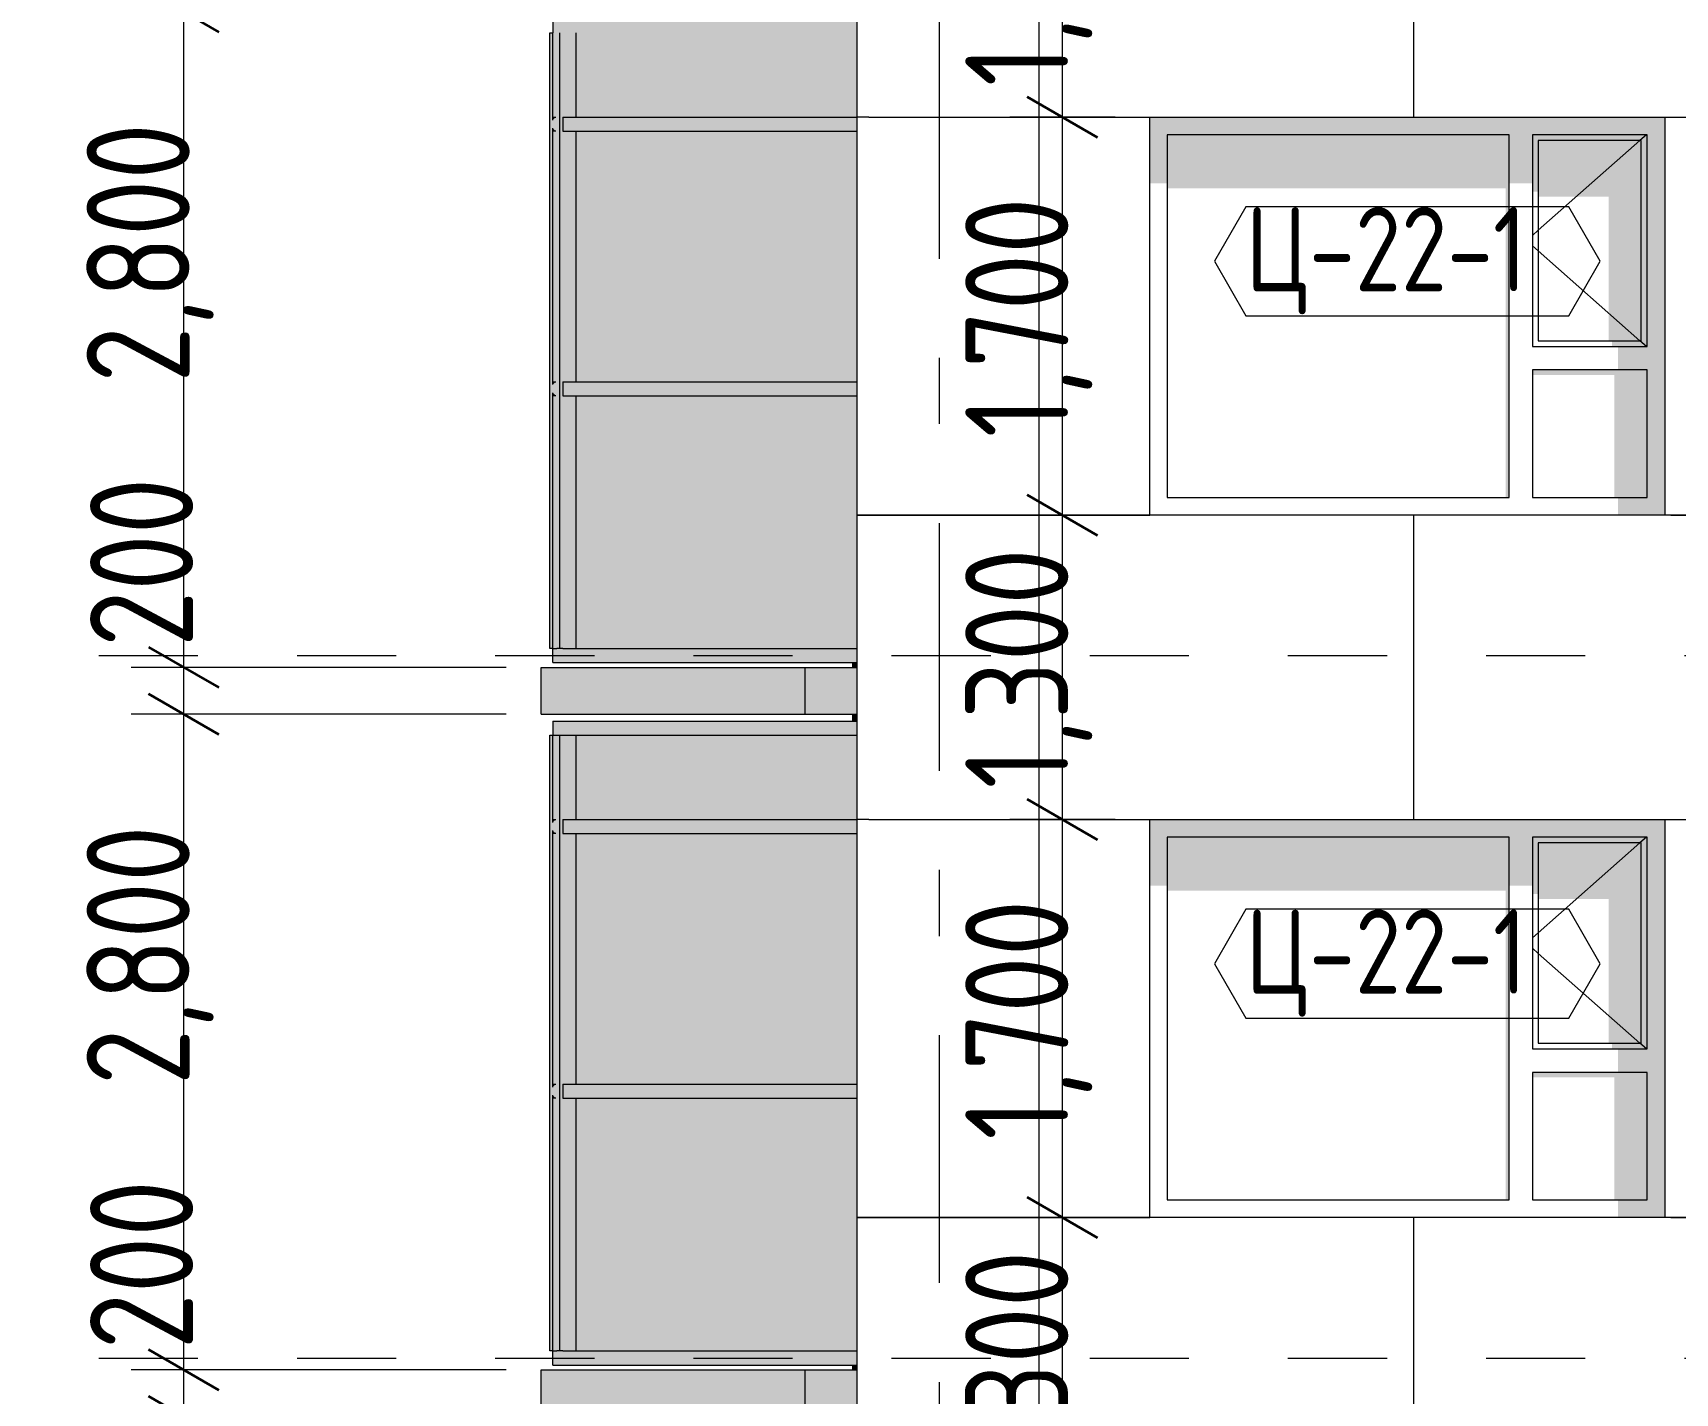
# Model space of a CAD drawing. Header units: millimetres. Extents: x 18162 to 7085488, y 72188 to 247925.
# Drawn here: x 5802637 to 5809653, y 133234 to 139044 of the extents above; entities that cross this region are included whole.
import ezdxf
from ezdxf.enums import TextEntityAlignment as Align

# ---------------------------------------------------------------- set-up
doc = ezdxf.new("R2010")
doc.units = ezdxf.units.MM
doc.header["$MEASUREMENT"] = 0
doc.linetypes.add('Dashed', pattern=[423.333333, 211.666667, -211.666667])
doc.linetypes.add('Double Dashed', pattern=[1093.611073, 529.166651, -211.666656, 141.111112, -211.666656])
for name, color, linetype in [('Archicad Windows', 7, 'Continuous'), ('Finish - Wall', 7, 'Continuous'), ('Structural - Bearing', 7, 'Continuous'), ('Structural - Grid', 7, 'Continuous')]:
    doc.layers.add(name, color=color, linetype=linetype)
doc.styles.add('GENERATED_STYLE_3', font='', dxfattribs={"width": 0.8})
doc.styles.get('GENERATED_STYLE_3').set_extended_font_data('ISOCPEUR MON')
doc.dimstyles.new('GENERATED_STYLE__15', dxfattribs={"dimtxt": 440.00001, "dimasz": 228, "dimexe": 0.18, "dimexo": 150, "dimgap": 0, "dimtad": 1, "dimdec": 0, "dimzin": 0, "dimdsep": 46, "dimtxsty": 'GENERATED_STYLE_3', "dimblk": 'ARROWHEAD_2', "dimblk1": 'ARROWHEAD_2', "dimblk2": 'ARROWHEAD_2', "dimcen": 0.09, "dimclrd": 13, "dimclre": 13, "dimclrt": 13, "dimadec": 0, "dimazin": 0, "dimtfac": 1, "dimtdec": 4, "dimtmove": 0, "dimatfit": 3, "dimfxl": 1, "dimtolj": 1, "dimtzin": 0, "dimarcsym": 0})
doc.dimstyles.new('GENERATED_STYLE__19', dxfattribs={"dimtxt": 440.00001, "dimasz": 228, "dimexe": 0.18, "dimexo": 31028.935828, "dimgap": 0, "dimtad": 1, "dimdec": 0, "dimzin": 0, "dimdsep": 46, "dimtxsty": 'GENERATED_STYLE_3', "dimblk": 'ARROWHEAD_2', "dimblk1": 'ARROWHEAD_2', "dimblk2": 'ARROWHEAD_2', "dimcen": 0.09, "dimclrd": 13, "dimclre": 13, "dimclrt": 13, "dimadec": 0, "dimazin": 0, "dimtfac": 1, "dimtdec": 4, "dimtmove": 0, "dimatfit": 3, "dimfxl": 1, "dimtolj": 1, "dimtzin": 0, "dimarcsym": 0})
doc.dimstyles.new('GENERATED_STYLE__30', dxfattribs={"dimtxt": 440.00001, "dimasz": 228, "dimexe": 0.18, "dimexo": 0.0625, "dimgap": 0, "dimtad": 1, "dimdec": 0, "dimzin": 0, "dimdsep": 46, "dimtxsty": 'GENERATED_STYLE_3', "dimblk": 'ARROWHEAD_2', "dimblk1": 'ARROWHEAD_2', "dimblk2": 'ARROWHEAD_2', "dimcen": 0.09, "dimclrd": 13, "dimclre": 13, "dimclrt": 13, "dimadec": 0, "dimazin": 0, "dimtfac": 1, "dimtdec": 4, "dimtmove": 0, "dimatfit": 3, "dimfxl": 1, "dimtolj": 1, "dimtzin": 0, "dimarcsym": 0})

# ---------------------------------------------------------------- blocks, each defined once
blk = doc.blocks.new('*X2325', base_point=(5785635.3, 106384.1))
at = {"layer": 'Structural - Bearing', "color": 8, "linetype": 'Continuous', "lineweight": 13}
for p, q in [((5806935.3, 133284.1), (5806935.3, 130984.1)), ((5808535.3, 133284.1), (5808535.3, 132684.1))]:
    blk.add_line(p, q, dxfattribs=at)
blk = doc.blocks.new('*X2375', base_point=(5785635.3, 106384.1))
at = {"layer": 'Structural - Bearing', "color": 8, "linetype": 'Continuous', "lineweight": 13}
for p, q in [((5806208.8, 135684.1), (5806158.8, 135684.1)), ((5806158.8, 133984.1), (5806208.8, 133984.1)), ((5806208.8, 133984.1), (5806158.8, 133984.1))]:
    blk.add_line(p, q, dxfattribs=at)
blk = doc.blocks.new('*X2376', base_point=(5785635.3, 106384.1))
at = {"layer": 'Structural - Bearing', "color": 8, "linetype": 'Continuous', "lineweight": 13}
for p, q in [((5806935.3, 136284.1), (5806935.3, 133984.1)), ((5808535.3, 136284.1), (5808535.3, 135684.1)), ((5806208.8, 135684.1), (5806435.3, 135684.1)), ((5806435.3, 135684.1), (5806935.3, 135684.1)), ((5806935.3, 135684.1), (5807408.8, 135684.1)), ((5809608.8, 135684.1), (5809635.3, 135684.1)), ((5809635.3, 135684.1), (5810135.3, 135684.1)), ((5806208.8, 133984.1), (5806435.3, 133984.1)), ((5806435.3, 133984.1), (5806208.8, 133984.1)), ((5806935.3, 133984.1), (5806435.3, 133984.1)), ((5806435.3, 133984.1), (5806935.3, 133984.1)), ((5806935.3, 133984.1), (5807408.8, 133984.1)), ((5806935.3, 133984.1), (5806935.3, 133384.1)), ((5807408.8, 133984.1), (5806935.3, 133984.1)), ((5808535.3, 133984.1), (5808535.3, 133384.1)), ((5809635.3, 133984.1), (5809608.8, 133984.1)), ((5810135.3, 133984.1), (5809635.3, 133984.1)), ((5809635.3, 133984.1), (5810135.3, 133984.1)), ((5806935.3, 133384.1), (5806935.3, 133284.1)), ((5808535.3, 133384.1), (5808535.3, 133284.1))]:
    blk.add_line(p, q, dxfattribs=at)
blk = doc.blocks.new('*X2380', base_point=(5785635.3, 106384.1))
at = {"layer": 'Structural - Bearing', "color": 7, "linetype": 'Continuous', "lineweight": 9}
blk.add_line((5805935.3, 133334.1), (5805935.3, 133134.1), dxfattribs=at)
blk = doc.blocks.new('*X2385', base_point=(5785635.3, 106384.1))
at = {"layer": 'Structural - Bearing', "color": 8, "linetype": 'Continuous', "lineweight": 13}
for p, q in [((5806208.8, 138684.1), (5806158.8, 138684.1)), ((5806158.8, 136984.1), (5806208.8, 136984.1)), ((5806208.8, 136984.1), (5806158.8, 136984.1))]:
    blk.add_line(p, q, dxfattribs=at)
blk = doc.blocks.new('*X2386', base_point=(5785635.3, 106384.1))
at = {"layer": 'Structural - Bearing', "color": 8, "linetype": 'Continuous', "lineweight": 13}
for p, q in [((5806935.3, 139284.1), (5806935.3, 136984.1)), ((5808535.3, 139284.1), (5808535.3, 138684.1)), ((5806208.8, 138684.1), (5806435.3, 138684.1)), ((5806435.3, 138684.1), (5806935.3, 138684.1)), ((5806935.3, 138684.1), (5807408.8, 138684.1)), ((5809608.8, 138684.1), (5809635.3, 138684.1)), ((5809635.3, 138684.1), (5810135.3, 138684.1)), ((5806208.8, 136984.1), (5806435.3, 136984.1)), ((5806435.3, 136984.1), (5806208.8, 136984.1)), ((5806935.3, 136984.1), (5806435.3, 136984.1)), ((5806435.3, 136984.1), (5806935.3, 136984.1)), ((5806935.3, 136984.1), (5807408.8, 136984.1)), ((5806935.3, 136984.1), (5806935.3, 136384.1)), ((5807408.8, 136984.1), (5806935.3, 136984.1)), ((5808535.3, 136984.1), (5808535.3, 136384.1)), ((5809635.3, 136984.1), (5809608.8, 136984.1)), ((5810135.3, 136984.1), (5809635.3, 136984.1)), ((5809635.3, 136984.1), (5810135.3, 136984.1)), ((5806935.3, 136384.1), (5806935.3, 136284.1)), ((5808535.3, 136384.1), (5808535.3, 136284.1))]:
    blk.add_line(p, q, dxfattribs=at)
blk = doc.blocks.new('*X2390', base_point=(5785635.3, 106384.1))
at = {"layer": 'Structural - Bearing', "color": 7, "linetype": 'Continuous', "lineweight": 9}
blk.add_line((5805935.3, 136334.1), (5805935.3, 136134.1), dxfattribs=at)
blk = doc.blocks.new('*D2541', base_point=(5785635.3, 106384.1))
at = {"color": 12, "linetype": 'Continuous', "lineweight": 35}
for p, q in [((5803132.1, 133420.7), (5803432.1, 133247.5)), ((5803132.1, 133220.7), (5803432.1, 133047.5))]:
    blk.add_line(p, q, dxfattribs=at)
at = {"color": 13, "linetype": 'Continuous', "lineweight": 13}
for p, q in [((5804658.8, 133334.1), (5803057.1, 133334.1)), ((5803282.1, 133134.1), (5803282.1, 133334.1)), ((5804658.8, 133134.1), (5803057.1, 133134.1))]:
    blk.add_line(p, q, dxfattribs=at)
blk = doc.blocks.new('ARROWHEAD_2')
at = {"color": 0, "linetype": 'Continuous', "lineweight": 0}
for p, q in [((-0.378, -0.655), (0.378, 0.655)), ((0, 0), (-1, 0))]:
    blk.add_line(p, q, dxfattribs=at)
blk = doc.blocks.new('*D2542', base_point=(5785635.3, 106384.1))
at = {"color": 12, "linetype": 'Continuous', "lineweight": 35}
for p, q in [((5803132.1, 136220.7), (5803432.1, 136047.5)), ((5803132.1, 133420.7), (5803432.1, 133247.5))]:
    blk.add_line(p, q, dxfattribs=at)
at = {"color": 13, "linetype": 'Continuous', "lineweight": 13}
for p, q in [((5804658.8, 136134.1), (5803057.1, 136134.1)), ((5803282.1, 133334.1), (5803282.1, 136134.1)), ((5804658.8, 133334.1), (5803057.1, 133334.1))]:
    blk.add_line(p, q, dxfattribs=at)
at = {"color": 13, "lineweight": 13, "char_height": 440, "attachment_point": 7, "rotation": 90, "style": 'GENERATED_STYLE_3'}
for s, insert in [('\\A1;{\\pql;\\fISOCPEUR MON|b0|i0|c0|p0;\\W0.800000;2,800}', (5803409.6, 134549.6)), ('\\A1;{\\pql;\\fISOCPEUR MON|b0|i0|c0|p0;\\W0.800000;200}', (5803321.8, 133420.8))]:
    blk.add_mtext(s, dxfattribs=dict(at, insert=insert))
blk = doc.blocks.new('*D2543', base_point=(5785635.3, 106384.1))
at = {"color": 12, "linetype": 'Continuous', "lineweight": 35}
for p, q in [((5803132.1, 136420.7), (5803432.1, 136247.5)), ((5803132.1, 136220.7), (5803432.1, 136047.5))]:
    blk.add_line(p, q, dxfattribs=at)
at = {"color": 13, "linetype": 'Continuous', "lineweight": 13}
for p, q in [((5804658.8, 136334.1), (5803057.1, 136334.1)), ((5803282.1, 136134.1), (5803282.1, 136334.1)), ((5804658.8, 136134.1), (5803057.1, 136134.1))]:
    blk.add_line(p, q, dxfattribs=at)
blk = doc.blocks.new('*D2544', base_point=(5785635.3, 106384.1))
at = {"color": 12, "linetype": 'Continuous', "lineweight": 35}
for p, q in [((5803132.1, 139220.7), (5803432.1, 139047.5)), ((5803132.1, 136420.7), (5803432.1, 136247.5))]:
    blk.add_line(p, q, dxfattribs=at)
at = {"color": 13, "linetype": 'Continuous', "lineweight": 13}
for p, q in [((5804658.8, 139134.1), (5803057.1, 139134.1)), ((5803282.1, 136334.1), (5803282.1, 139134.1)), ((5804658.8, 136334.1), (5803057.1, 136334.1))]:
    blk.add_line(p, q, dxfattribs=at)
at = {"color": 13, "lineweight": 13, "char_height": 440, "attachment_point": 7, "rotation": 90, "style": 'GENERATED_STYLE_3'}
for s, insert in [('\\A1;{\\pql;\\fISOCPEUR MON|b0|i0|c0|p0;\\W0.800000;2,800}', (5803409.6, 137549.6)), ('\\A1;{\\pql;\\fISOCPEUR MON|b0|i0|c0|p0;\\W0.800000;200}', (5803321.8, 136420.8))]:
    blk.add_mtext(s, dxfattribs=dict(at, insert=insert))
blk = doc.blocks.new('*D2576', base_point=(5785635.3, 106384.1))
at = {"color": 12, "linetype": 'Continuous', "lineweight": 35}
for p, q in [((5806885.7, 134070.7), (5807185.7, 133897.5)), ((5806885.7, 132770.7), (5807185.7, 132597.5))]:
    blk.add_line(p, q, dxfattribs=at)
at = {"color": 13, "linetype": 'Continuous', "lineweight": 13}
for p, q in [((5807260.7, 133984.1), (5806810.7, 133984.1)), ((5807035.7, 132684.1), (5807035.7, 133984.1)), ((5807260.7, 132684.1), (5806810.7, 132684.1))]:
    blk.add_line(p, q, dxfattribs=at)
at = {"color": 13, "lineweight": 13, "insert": (5807163.3, 132815.9), "char_height": 440, "attachment_point": 7, "rotation": 90, "style": 'GENERATED_STYLE_3'}
blk.add_mtext('\\A1;{\\pql;\\fISOCPEUR MON|b0|i0|c0|p0;\\W0.800000;1,300}', dxfattribs=at)
blk = doc.blocks.new('*D2577', base_point=(5785635.3, 106384.1))
at = {"color": 12, "linetype": 'Continuous', "lineweight": 35}
for p, q in [((5806885.7, 135770.7), (5807185.7, 135597.5)), ((5806885.7, 134070.7), (5807185.7, 133897.5))]:
    blk.add_line(p, q, dxfattribs=at)
at = {"color": 13, "linetype": 'Continuous', "lineweight": 13}
for p, q in [((5807260.7, 135684.1), (5806810.7, 135684.1)), ((5807035.7, 133984.1), (5807035.7, 135684.1)), ((5807260.7, 133984.1), (5806810.7, 133984.1))]:
    blk.add_line(p, q, dxfattribs=at)
at = {"color": 13, "lineweight": 13, "insert": (5807163.3, 134315.9), "char_height": 440, "attachment_point": 7, "rotation": 90, "style": 'GENERATED_STYLE_3'}
blk.add_mtext('\\A1;{\\pql;\\fISOCPEUR MON|b0|i0|c0|p0;\\W0.800000;1,700}', dxfattribs=at)
blk = doc.blocks.new('*D2578', base_point=(5785635.3, 106384.1))
at = {"color": 12, "linetype": 'Continuous', "lineweight": 35}
for p, q in [((5806885.7, 137070.7), (5807185.7, 136897.5)), ((5806885.7, 135770.7), (5807185.7, 135597.5))]:
    blk.add_line(p, q, dxfattribs=at)
at = {"color": 13, "linetype": 'Continuous', "lineweight": 13}
for p, q in [((5807260.7, 136984.1), (5806810.7, 136984.1)), ((5807035.7, 135684.1), (5807035.7, 136984.1)), ((5807260.7, 135684.1), (5806810.7, 135684.1))]:
    blk.add_line(p, q, dxfattribs=at)
at = {"color": 13, "lineweight": 13, "insert": (5807163.3, 135815.9), "char_height": 440, "attachment_point": 7, "rotation": 90, "style": 'GENERATED_STYLE_3'}
blk.add_mtext('\\A1;{\\pql;\\fISOCPEUR MON|b0|i0|c0|p0;\\W0.800000;1,300}', dxfattribs=at)
blk = doc.blocks.new('*D2579', base_point=(5785635.3, 106384.1))
at = {"color": 12, "linetype": 'Continuous', "lineweight": 35}
for p, q in [((5806885.7, 138770.7), (5807185.7, 138597.5)), ((5806885.7, 137070.7), (5807185.7, 136897.5))]:
    blk.add_line(p, q, dxfattribs=at)
at = {"color": 13, "linetype": 'Continuous', "lineweight": 13}
for p, q in [((5807260.7, 138684.1), (5806810.7, 138684.1)), ((5807035.7, 136984.1), (5807035.7, 138684.1)), ((5807260.7, 136984.1), (5806810.7, 136984.1))]:
    blk.add_line(p, q, dxfattribs=at)
at = {"color": 13, "lineweight": 13, "insert": (5807163.3, 137315.9), "char_height": 440, "attachment_point": 7, "rotation": 90, "style": 'GENERATED_STYLE_3'}
blk.add_mtext('\\A1;{\\pql;\\fISOCPEUR MON|b0|i0|c0|p0;\\W0.800000;1,700}', dxfattribs=at)
blk = doc.blocks.new('*D2580', base_point=(5785635.3, 106384.1))
at = {"color": 12, "linetype": 'Continuous', "lineweight": 35}
for p, q in [((5806885.7, 140070.7), (5807185.7, 139897.5)), ((5806885.7, 138770.7), (5807185.7, 138597.5))]:
    blk.add_line(p, q, dxfattribs=at)
at = {"color": 13, "linetype": 'Continuous', "lineweight": 13}
for p, q in [((5807260.7, 139984.1), (5806810.7, 139984.1)), ((5807035.7, 138684.1), (5807035.7, 139984.1)), ((5807260.7, 138684.1), (5806810.7, 138684.1))]:
    blk.add_line(p, q, dxfattribs=at)
at = {"color": 13, "lineweight": 13, "insert": (5807163.3, 138815.9), "char_height": 440, "attachment_point": 7, "rotation": 90, "style": 'GENERATED_STYLE_3'}
blk.add_mtext('\\A1;{\\pql;\\fISOCPEUR MON|b0|i0|c0|p0;\\W0.800000;1,300}', dxfattribs=at)
blk = doc.blocks.new('*D2610', base_point=(5785635.3, 106384.1))
at = {"color": 12, "linetype": 'Continuous', "lineweight": 35}
for p, q in [((5838328.4, 133420.7), (5838628.4, 133247.5)), ((5838328.4, 133220.7), (5838628.4, 133047.5))]:
    blk.add_line(p, q, dxfattribs=at)
at = {"color": 13, "linetype": 'Continuous', "lineweight": 13}
for p, q in [((5838703.4, 133334.1), (5837187.8, 133334.1)), ((5838478.4, 133134.1), (5838478.4, 133334.1)), ((5838703.4, 133134.1), (5837187.8, 133134.1))]:
    blk.add_line(p, q, dxfattribs=at)
blk = doc.blocks.new('*D2611', base_point=(5785635.3, 106384.1))
at = {"color": 12, "linetype": 'Continuous', "lineweight": 35}
for p, q in [((5838328.4, 136220.7), (5838628.4, 136047.5)), ((5838328.4, 133420.7), (5838628.4, 133247.5))]:
    blk.add_line(p, q, dxfattribs=at)
at = {"color": 13, "linetype": 'Continuous', "lineweight": 13}
for p, q in [((5838703.4, 136134.1), (5837187.8, 136134.1)), ((5838478.4, 133334.1), (5838478.4, 136134.1)), ((5838703.4, 133334.1), (5837187.8, 133334.1))]:
    blk.add_line(p, q, dxfattribs=at)
at = {"color": 13, "lineweight": 13, "char_height": 440, "attachment_point": 7, "rotation": 90, "style": 'GENERATED_STYLE_3'}
for s, insert in [('\\A1;{\\pql;\\fISOCPEUR MON|b0|i0|c0|p0;\\W0.800000;2,800}', (5838605.9, 134549.6)), ('\\A1;{\\pql;\\fISOCPEUR MON|b0|i0|c0|p0;\\W0.800000;200}', (5838518.1, 133420.8))]:
    blk.add_mtext(s, dxfattribs=dict(at, insert=insert))
blk = doc.blocks.new('*D2612', base_point=(5785635.3, 106384.1))
at = {"color": 12, "linetype": 'Continuous', "lineweight": 35}
for p, q in [((5838328.4, 136420.7), (5838628.4, 136247.5)), ((5838328.4, 136220.7), (5838628.4, 136047.5))]:
    blk.add_line(p, q, dxfattribs=at)
at = {"color": 13, "linetype": 'Continuous', "lineweight": 13}
for p, q in [((5838703.4, 136334.1), (5837187.8, 136334.1)), ((5838478.4, 136134.1), (5838478.4, 136334.1)), ((5838703.4, 136134.1), (5837187.8, 136134.1))]:
    blk.add_line(p, q, dxfattribs=at)
blk = doc.blocks.new('*D2613', base_point=(5785635.3, 106384.1))
at = {"color": 12, "linetype": 'Continuous', "lineweight": 35}
for p, q in [((5838328.4, 139220.7), (5838628.4, 139047.5)), ((5838328.4, 136420.7), (5838628.4, 136247.5))]:
    blk.add_line(p, q, dxfattribs=at)
at = {"color": 13, "linetype": 'Continuous', "lineweight": 13}
for p, q in [((5838703.4, 139134.1), (5837187.8, 139134.1)), ((5838478.4, 136334.1), (5838478.4, 139134.1)), ((5838703.4, 136334.1), (5837187.8, 136334.1))]:
    blk.add_line(p, q, dxfattribs=at)
at = {"color": 13, "lineweight": 13, "char_height": 440, "attachment_point": 7, "rotation": 90, "style": 'GENERATED_STYLE_3'}
for s, insert in [('\\A1;{\\pql;\\fISOCPEUR MON|b0|i0|c0|p0;\\W0.800000;2,800}', (5838605.9, 137549.6)), ('\\A1;{\\pql;\\fISOCPEUR MON|b0|i0|c0|p0;\\W0.800000;200}', (5838518.1, 136420.8))]:
    blk.add_mtext(s, dxfattribs=dict(at, insert=insert))
blk = doc.blocks.new('*D2639', base_point=(5785635.3, 106384.1))
at = {"color": 12, "linetype": 'Continuous', "lineweight": 35}
for p, q in [((5802232.1, 145220.7), (5802532.1, 145047.5)), ((5802232.1, 112420.7), (5802532.1, 112247.5))]:
    blk.add_line(p, q, dxfattribs=at)
at = {"color": 13, "linetype": 'Continuous', "lineweight": 13}
for p, q in [((5804808.8, 145134.1), (5802157.1, 145134.1)), ((5802382.1, 112334.1), (5802382.1, 145134.1)), ((5804808.8, 112334.1), (5802157.1, 112334.1)), ((5802382.1, 112134.1), (5802382.1, 112334.1))]:
    blk.add_line(p, q, dxfattribs=at)
at = {"color": 13, "lineweight": 13, "char_height": 440, "attachment_point": 7, "rotation": 90, "style": 'GENERATED_STYLE_3'}
for s, insert in [('\\A1;{\\pql;\\fISOCPEUR MON|b0|i0|c0|p0;\\W0.800000;200}', (5802421.8, 144309.7)), ('\\A1;{\\pql;\\fISOCPEUR MON|b0|i0|c0|p0;\\W0.800000;32,800}', (5802509.6, 127689))]:
    blk.add_mtext(s, dxfattribs=dict(at, insert=insert))
blk = doc.blocks.new('*D2646', base_point=(5785635.3, 106384.1))
at = {"color": 13, "linetype": 'Continuous', "lineweight": 13}
for p, q in [((5801482.5, 156834.1), (5801482.5, 156980.8)), ((5816658.8, 156834.1), (5801257.5, 156834.1)), ((5801482.5, 102734.1), (5801482.5, 156834.1)), ((5806188.8, 102734.1), (5801257.5, 102734.1)), ((5801482.5, 102587.4), (5801482.5, 102734.1))]:
    blk.add_line(p, q, dxfattribs=at)
at = {"color": 12, "linetype": 'Continuous', "lineweight": 35}
for p, q in [((5801632.5, 156747.5), (5801332.5, 156920.7)), ((5801332.5, 102820.7), (5801632.5, 102647.5))]:
    blk.add_line(p, q, dxfattribs=at)
at = {"color": 13, "lineweight": 13, "insert": (5801610.1, 129125.4), "char_height": 440, "attachment_point": 7, "rotation": 90, "style": 'GENERATED_STYLE_3'}
blk.add_mtext('\\A1;{\\pql;\\fISOCPEUR MON|b0|i0|c0|p0;\\W0.800000;54,100}', dxfattribs=at)
blk = doc.blocks.new('Label_163_3', base_point=(5808508.8, 134834.1))
at = {"color": 13, "linetype": 'Continuous', "lineweight": 13, "flags": 128}
blk.add_lwpolyline([(5807684.9, 135068.3), (5807819, 134836.1), (5809198.6, 134836.1), (5809332.7, 135068.3), (5809198.6, 135300.6), (5807819, 135300.6)], close=True, dxfattribs=at)
at = {"color": 13, "lineweight": 13, "insert": (5807819, 135299.9), "char_height": 360, "attachment_point": 1, "style": 'GENERATED_STYLE_3'}
blk.add_mtext('\\A1;{\\pql;\\pt0,253000;\\fISOCPEUR MON|b0|i0|c0|p0;\\W0.800000;Ц-22-1\\fISOCPEUR MON|b0|i0|c0|p0;\\W0.800000;\\A1{\\H.66x;\\S^  ;}\\fISOCPEUR MON|b0|i0|c0|p0;\\W0.800000;\\fISOCPEUR MON|b0|i0|c0|p0;\\W0.800000;\\A1{\\H.66x;\\S^  ;}\\fISOCPEUR MON|b0|i0|c0|p0;\\W0.800000; \\fISOCPEUR MON|b0|i0|c0|p0;\\W0.800000;\\fISOCPEUR MON|b0|i0|c0|p0;\\W0.800000;\\fISOCPEUR MON|b0|i0|c0|p0;\\W0.800000;\\fISOCPEUR MON|b0|i0|c0|p0;\\W0.800000;\\fISOCPEUR MON|b0|i0|c0|p0;\\W0.800000;\\fISOCPEUR MON|b0|i0|c0|p0;\\W0.800000;\\fISOCPEUR MON|b0|i0|c0|p0;\\W0.800000;\\fISOCPEUR MON|b0|i0|c0|p0;\\W0.800000;\\fISOCPEUR MON|b0|i0|c0|p0;\\W0.800000;\\fISOCPEUR MON|b0|i0|c0|p0;\\W0.800000;\\fISOCPEUR MON|b0|i0|c0|p0;\\W0.800000;\\fISOCPEUR MON|b0|i0|c0|p0;\\W0.800000;\\fISOCPEUR MON|b0|i0|c0|p0;\\W0.800000;\\fISOCPEUR MON|b0|i0|c0|p0;\\W0.800000;\\fISOCPEUR MON|b0|i0|c0|p0;\\W0.800000;\\fISOCPEUR MON|b0|i0|c0|p0;\\W0.800000;\\fISOCPEUR MON|b0|i0|c0|p0;\\W0.800000;\\fISOCPEUR MON|b0|i0|c0|p0;\\W0.800000;\\fISOCPEUR MON|b0|i0|c0|p0;\\W0.800000;\\fISOCPEUR MON|b0|i0|c0|p0;\\W0.800000;\\fISOCPEUR MON|b0|i0|c0|p0;\\W0.800000;\\fISOCPEUR MON|b0|i0|c0|p0;\\W0.800000;\\fISOCPEUR MON|b0|i0|c0|p0;\\W0.800000;\\fISOCPEUR MON|b0|i0|c0|p0;\\W0.800000;\\fISOCPEUR MON|b0|i0|c0|p0;\\W0.800000;\\fISOCPEUR MON|b0|i0|c0|p0;\\W0.800000;\\fISOCPEUR MON|b0|i0|c0|p0;\\W0.800000;\\fISOCPEUR MON|b0|i0|c0|p0;\\W0.800000;\\fISOCPEUR MON|b0|i0|c0|p0;\\W0.800000;\\fISOCPEUR MON|b0|i0|c0|p0;\\W0.800000;\\fISOCPEUR MON|b0|i0|c0|p0;\\W0.800000;\\fISOCPEUR MON|b0|i0|c0|p0;\\W0.800000;\\fISOCPEUR MON|b0|i0|c0|p0;\\W0.800000;\\fISOCPEUR MON|b0|i0|c0|p0;\\W0.800000;\\fISOCPEUR MON|b0|i0|c0|p0;\\W0.800000;\\fISOCPEUR MON|b0|i0|c0|p0;\\W0.800000;\\fISOCPEUR MON|b0|i0|c0|p0;\\W0.800000;\\fISOCPEUR MON|b0|i0|c0|p0;\\W0.800000;\\fISOCPEUR MON|b0|i0|c0|p0;\\W0.800000;\\fISOCPEUR MON|b0|i0|c0|p0;\\W0.800000;\\fISOCPEUR MON|b0|i0|c0|p0;\\W0.800000;\\fISOCPEUR MON|b0|i0|c0|p0;\\W0.800000;\\fISOCPEUR MON|b0|i0|c0|p0;\\W0.800000;}', dxfattribs=at)
blk = doc.blocks.new('Label_168_3', base_point=(5808508.8, 137834.1))
at = {"color": 13, "linetype": 'Continuous', "lineweight": 13, "flags": 128}
blk.add_lwpolyline([(5807684.9, 138068.3), (5807819, 137836.1), (5809198.6, 137836.1), (5809332.7, 138068.3), (5809198.6, 138300.6), (5807819, 138300.6)], close=True, dxfattribs=at)
at = {"color": 13, "lineweight": 13, "insert": (5807819, 138299.9), "char_height": 360, "attachment_point": 1, "style": 'GENERATED_STYLE_3'}
blk.add_mtext('\\A1;{\\pql;\\pt0,253000;\\fISOCPEUR MON|b0|i0|c0|p0;\\W0.800000;Ц-22-1\\fISOCPEUR MON|b0|i0|c0|p0;\\W0.800000;\\A1{\\H.66x;\\S^  ;}\\fISOCPEUR MON|b0|i0|c0|p0;\\W0.800000;\\fISOCPEUR MON|b0|i0|c0|p0;\\W0.800000;\\A1{\\H.66x;\\S^  ;}\\fISOCPEUR MON|b0|i0|c0|p0;\\W0.800000; \\fISOCPEUR MON|b0|i0|c0|p0;\\W0.800000;\\fISOCPEUR MON|b0|i0|c0|p0;\\W0.800000;\\fISOCPEUR MON|b0|i0|c0|p0;\\W0.800000;\\fISOCPEUR MON|b0|i0|c0|p0;\\W0.800000;\\fISOCPEUR MON|b0|i0|c0|p0;\\W0.800000;\\fISOCPEUR MON|b0|i0|c0|p0;\\W0.800000;\\fISOCPEUR MON|b0|i0|c0|p0;\\W0.800000;\\fISOCPEUR MON|b0|i0|c0|p0;\\W0.800000;\\fISOCPEUR MON|b0|i0|c0|p0;\\W0.800000;\\fISOCPEUR MON|b0|i0|c0|p0;\\W0.800000;\\fISOCPEUR MON|b0|i0|c0|p0;\\W0.800000;\\fISOCPEUR MON|b0|i0|c0|p0;\\W0.800000;\\fISOCPEUR MON|b0|i0|c0|p0;\\W0.800000;\\fISOCPEUR MON|b0|i0|c0|p0;\\W0.800000;\\fISOCPEUR MON|b0|i0|c0|p0;\\W0.800000;\\fISOCPEUR MON|b0|i0|c0|p0;\\W0.800000;\\fISOCPEUR MON|b0|i0|c0|p0;\\W0.800000;\\fISOCPEUR MON|b0|i0|c0|p0;\\W0.800000;\\fISOCPEUR MON|b0|i0|c0|p0;\\W0.800000;\\fISOCPEUR MON|b0|i0|c0|p0;\\W0.800000;\\fISOCPEUR MON|b0|i0|c0|p0;\\W0.800000;\\fISOCPEUR MON|b0|i0|c0|p0;\\W0.800000;\\fISOCPEUR MON|b0|i0|c0|p0;\\W0.800000;\\fISOCPEUR MON|b0|i0|c0|p0;\\W0.800000;\\fISOCPEUR MON|b0|i0|c0|p0;\\W0.800000;\\fISOCPEUR MON|b0|i0|c0|p0;\\W0.800000;\\fISOCPEUR MON|b0|i0|c0|p0;\\W0.800000;\\fISOCPEUR MON|b0|i0|c0|p0;\\W0.800000;\\fISOCPEUR MON|b0|i0|c0|p0;\\W0.800000;\\fISOCPEUR MON|b0|i0|c0|p0;\\W0.800000;\\fISOCPEUR MON|b0|i0|c0|p0;\\W0.800000;\\fISOCPEUR MON|b0|i0|c0|p0;\\W0.800000;\\fISOCPEUR MON|b0|i0|c0|p0;\\W0.800000;\\fISOCPEUR MON|b0|i0|c0|p0;\\W0.800000;\\fISOCPEUR MON|b0|i0|c0|p0;\\W0.800000;\\fISOCPEUR MON|b0|i0|c0|p0;\\W0.800000;\\fISOCPEUR MON|b0|i0|c0|p0;\\W0.800000;\\fISOCPEUR MON|b0|i0|c0|p0;\\W0.800000;\\fISOCPEUR MON|b0|i0|c0|p0;\\W0.800000;\\fISOCPEUR MON|b0|i0|c0|p0;\\W0.800000;\\fISOCPEUR MON|b0|i0|c0|p0;\\W0.800000;\\fISOCPEUR MON|b0|i0|c0|p0;\\W0.800000;\\fISOCPEUR MON|b0|i0|c0|p0;\\W0.800000;}', dxfattribs=at)
blk = doc.blocks.new('Standard grid marker[374]_3', base_point=(5806508.8, 166384.1))
at = {"layer": 'Structural - Grid', "color": 13, "linetype": 'Double Dashed', "lineweight": 13, "ltscale": 2}
blk.add_line((5806508.8, 165384.1), (5806508.8, 100884.1), dxfattribs=at)
at = {"layer": 'Structural - Grid', "color": 13, "lineweight": 13, "style": 'GENERATED_STYLE_3'}
blk.add_attdef('AC_MarkerText_1', text='', height=500, rotation=360, dxfattribs=at).set_placement((5806508.8, 99534.1), align=Align.TOP_CENTER)

msp = doc.modelspace()

# ---------------------------------------------------------------- hatches: boundary and pattern name
at = {"layer": 'Archicad Windows', "linetype": 'Continuous', "lineweight": 0}
for points in [[(5808943.8, 138609.1), (5809043.8, 138609.1), (5809533.8, 138609.1), (5809608.8, 138609.1), (5809608.8, 138684.1), (5807408.8, 138684.1), (5807408.8, 138609.1), (5807483.8, 138609.1)], [(5807483.8, 138609.1), (5807408.8, 138609.1), (5807408.8, 138401.2), (5807483.8, 138401.2)], [(5807483.8, 138380), (5808928.8, 138380), (5808928.8, 137059.1), (5808943.8, 137059.1), (5808943.8, 138609.1), (5807483.8, 138609.1)], [(5808943.8, 138609.1), (5808943.8, 138401.2), (5809043.8, 138401.2), (5809043.8, 138609.1)], [(5809533.8, 138609.1), (5809043.8, 138609.1), (5809043.8, 138584.1), (5809068.8, 138584.1), (5809508.8, 138584.1), (5809533.8, 138584.1)], [(5809043.8, 138584.1), (5809043.8, 138365.9), (5809068.8, 138365.9), (5809068.8, 138584.1)], [(5809068.8, 138584.1), (5809068.8, 138344.7), (5809368.8, 138344.7), (5809368.8, 137729.1), (5809508.8, 137729.1), (5809508.8, 138584.1)], [(5809508.8, 137729.1), (5809533.8, 137729.1), (5809533.8, 138584.1), (5809508.8, 138584.1)], [(5809533.8, 137704.1), (5809533.8, 137604.1), (5809533.8, 137059.1), (5809608.8, 137059.1), (5809608.8, 138609.1), (5809533.8, 138609.1)], [(5809533.8, 137729.1), (5809383.8, 137729.1), (5809383.8, 137704.1), (5809533.8, 137704.1)], [(5809408.8, 137704.1), (5809408.8, 137604.1), (5809533.8, 137604.1), (5809533.8, 137704.1)], [(5809043.8, 137604.1), (5809043.8, 137582.8), (5809393.8, 137582.8), (5809393.8, 137059.1), (5809533.8, 137059.1), (5809533.8, 137604.1)], [(5809408.8, 136984.1), (5809608.8, 136984.1), (5809608.8, 137059.1), (5809408.8, 137059.1)], [(5808943.8, 135609.1), (5809043.8, 135609.1), (5809533.8, 135609.1), (5809608.8, 135609.1), (5809608.8, 135684.1), (5807408.8, 135684.1), (5807408.8, 135609.1), (5807483.8, 135609.1)], [(5807483.8, 135609.1), (5807408.8, 135609.1), (5807408.8, 135401.2), (5807483.8, 135401.2)], [(5808943.8, 135609.1), (5807483.8, 135609.1), (5807483.8, 135380), (5808928.8, 135380), (5808928.8, 134059.1), (5808943.8, 134059.1)], [(5808943.8, 135609.1), (5808943.8, 135401.2), (5809043.8, 135401.2), (5809043.8, 135609.1)], [(5809533.8, 135609.1), (5809043.8, 135609.1), (5809043.8, 135584.1), (5809068.8, 135584.1), (5809508.8, 135584.1), (5809533.8, 135584.1)], [(5809043.8, 135584.1), (5809043.8, 135365.9), (5809068.8, 135365.9), (5809068.8, 135584.1)], [(5809068.8, 135584.1), (5809068.8, 135344.7), (5809368.8, 135344.7), (5809368.8, 134729.1), (5809508.8, 134729.1), (5809508.8, 135584.1)], [(5809508.8, 134729.1), (5809533.8, 134729.1), (5809533.8, 135584.1), (5809508.8, 135584.1)], [(5809533.8, 134704.1), (5809533.8, 134604.1), (5809533.8, 134059.1), (5809608.8, 134059.1), (5809608.8, 135609.1), (5809533.8, 135609.1)], [(5809533.8, 134729.1), (5809383.8, 134729.1), (5809383.8, 134704.1), (5809533.8, 134704.1)], [(5809408.8, 134704.1), (5809408.8, 134604.1), (5809533.8, 134604.1), (5809533.8, 134704.1)], [(5809533.8, 134604.1), (5809043.8, 134604.1), (5809043.8, 134582.9), (5809393.8, 134582.9), (5809393.8, 134059.1), (5809533.8, 134059.1)], [(5809408.8, 133984.1), (5809608.8, 133984.1), (5809608.8, 134059.1), (5809408.8, 134059.1)]]:
    msp.add_hatch(color=49, dxfattribs=at).paths.add_polyline_path(points)
at = {"layer": 'Finish - Wall', "linetype": 'Continuous', "lineweight": 0}
for points in [[(5804858.8, 139104.1), (5804858.8, 139044.1), (5806158.8, 139044.1), (5806158.8, 139104.1)], [(5804858.8, 139044.1), (5804846.4, 139044.1), (5804846.4, 138654.1), (5804888.8, 138654.1), (5804888.8, 139044.1), (5804871.4, 139044.1), (5804871.4, 138684.1), (5804858.8, 138671.5)], [(5804858.8, 138684.1), (5804871.4, 138684.1), (5804871.4, 139044.1), (5804858.8, 139044.1)], [(5804888.8, 139044.1), (5804888.8, 138654.1), (5804901.2, 138654.1), (5804901.2, 138684.1), (5804906.2, 138684.1), (5804906.2, 139044.1)], [(5804958.8, 139044.1), (5804906.2, 139044.1), (5804906.2, 138684.1), (5804958.8, 138684.1)], [(5804958.8, 139044.1), (5804958.8, 138684.1), (5806158.8, 138684.1), (5806158.8, 139044.1)], [(5804871.4, 138684.1), (5804858.8, 138684.1), (5804858.8, 138671.5)], [(5804888.8, 138654.1), (5804888.8, 137524.1), (5804901.2, 137524.1), (5804901.2, 137554.1), (5804906.2, 137554.1), (5804906.2, 138624.1), (5804901.2, 138624.1), (5804901.2, 138654.1)], [(5804901.2, 138684.1), (5804901.2, 138624.1), (5806158.8, 138624.1), (5806158.8, 138684.1)], [(5804858.8, 138636.6), (5804858.8, 138624.1), (5804871.4, 138624.1)], [(5804858.8, 138624.1), (5804858.8, 137554.1), (5804871.4, 137554.1), (5804871.4, 138624.1)], [(5804906.2, 138624.1), (5804906.2, 137554.1), (5804958.8, 137554.1), (5804958.8, 138624.1)], [(5804958.8, 138624.1), (5804958.8, 137554.1), (5806158.8, 137554.1), (5806158.8, 138624.1)], [(5804846.4, 136414.1), (5804858.8, 136414.1), (5804858.8, 137506.6), (5804871.4, 137494.1), (5804871.4, 136414.1), (5804888.8, 136414.1), (5804888.8, 137524.1), (5804846.4, 137524.1)], [(5804858.8, 137554.1), (5804858.8, 137541.5), (5804871.4, 137554.1)], [(5804888.8, 136414.1), (5804906.2, 136414.1), (5804906.2, 137494.1), (5804901.2, 137494.1), (5804901.2, 137524.1), (5804888.8, 137524.1)], [(5804901.2, 137554.1), (5804901.2, 137494.1), (5806158.8, 137494.1), (5806158.8, 137554.1)], [(5804858.8, 137506.6), (5804858.8, 137494.1), (5804871.4, 137494.1)], [(5804858.8, 136414.1), (5804871.4, 136414.1), (5804871.4, 137494.1), (5804858.8, 137494.1)], [(5804958.8, 137494.1), (5804906.2, 137494.1), (5804906.2, 136414.1), (5804958.8, 136414.1)], [(5804958.8, 136414.1), (5806158.8, 136414.1), (5806158.8, 137494.1), (5804958.8, 137494.1)], [(5804858.8, 136414.1), (5804858.8, 136354.1), (5806158.8, 136354.1), (5806158.8, 136414.1)], [(5804858.8, 136044.1), (5804846.4, 136044.1), (5804846.4, 135654.1), (5804888.8, 135654.1), (5804888.8, 136044.1), (5804871.4, 136044.1), (5804871.4, 135684.1), (5804858.8, 135671.5)], [(5804858.8, 136104.1), (5804858.8, 136044.1), (5806158.8, 136044.1), (5806158.8, 136104.1)], [(5804858.8, 135684.1), (5804871.4, 135684.1), (5804871.4, 136044.1), (5804858.8, 136044.1)], [(5804888.8, 136044.1), (5804888.8, 135654.1), (5804901.2, 135654.1), (5804901.2, 135684.1), (5804906.2, 135684.1), (5804906.2, 136044.1)], [(5804958.8, 136044.1), (5804906.2, 136044.1), (5804906.2, 135684.1), (5804958.8, 135684.1)], [(5804958.8, 136044.1), (5804958.8, 135684.1), (5806158.8, 135684.1), (5806158.8, 136044.1)], [(5804871.4, 135684.1), (5804858.8, 135684.1), (5804858.8, 135671.5)], [(5804858.8, 135636.6), (5804858.8, 135624.1), (5804871.4, 135624.1)], [(5804858.8, 135624.1), (5804858.8, 134554.1), (5804871.4, 134554.1), (5804871.4, 135624.1)], [(5804888.8, 134524.1), (5804901.2, 134524.1), (5804901.2, 134554.1), (5804906.2, 134554.1), (5804906.2, 135624.1), (5804901.2, 135624.1), (5804901.2, 135654.1), (5804888.8, 135654.1)], [(5804901.2, 135684.1), (5804901.2, 135624.1), (5806158.8, 135624.1), (5806158.8, 135684.1)], [(5804906.2, 135624.1), (5804906.2, 134554.1), (5804958.8, 134554.1), (5804958.8, 135624.1)], [(5804958.8, 135624.1), (5804958.8, 134554.1), (5806158.8, 134554.1), (5806158.8, 135624.1)], [(5804846.4, 133414.1), (5804858.8, 133414.1), (5804858.8, 134506.6), (5804871.4, 134494.1), (5804871.4, 133414.1), (5804888.8, 133414.1), (5804888.8, 134524.1), (5804846.4, 134524.1)], [(5804858.8, 134554.1), (5804858.8, 134541.5), (5804871.4, 134554.1)], [(5804858.8, 134506.6), (5804858.8, 134494.1), (5804871.4, 134494.1)], [(5804888.8, 134524.1), (5804888.8, 133414.1), (5804906.2, 133414.1), (5804906.2, 134494.1), (5804901.2, 134494.1), (5804901.2, 134524.1)], [(5804901.2, 134554.1), (5804901.2, 134494.1), (5806158.8, 134494.1), (5806158.8, 134554.1)], [(5804858.8, 133414.1), (5804871.4, 133414.1), (5804871.4, 134494.1), (5804858.8, 134494.1)], [(5804958.8, 134494.1), (5804906.2, 134494.1), (5804906.2, 133414.1), (5804958.8, 133414.1)], [(5804958.8, 133414.1), (5806158.8, 133414.1), (5806158.8, 134494.1), (5804958.8, 134494.1)], [(5804858.8, 133354.1), (5806158.8, 133354.1), (5806158.8, 133414.1), (5804858.8, 133414.1)]]:
    msp.add_hatch(color=49, dxfattribs=at).paths.add_polyline_path(points)
h = msp.add_hatch(color=49, dxfattribs=at)
h.paths.add_polyline_path([(5804846.4, 137524.1), (5804888.8, 137524.1), (5804888.8, 138654.1), (5804846.4, 138654.1)])
h.paths.add_polyline_path([(5804858.8, 138636.6), (5804871.4, 138624.1), (5804871.4, 137554.1), (5804858.8, 137541.5)], flags=0)
h = msp.add_hatch(color=49, dxfattribs=at)
h.paths.add_polyline_path([(5804846.4, 134524.1), (5804888.8, 134524.1), (5804888.8, 135654.1), (5804846.4, 135654.1)])
h.paths.add_polyline_path([(5804858.8, 135636.6), (5804871.4, 135624.1), (5804871.4, 134554.1), (5804858.8, 134541.5)], flags=0)
at = {"layer": 'Structural - Bearing', "linetype": 'Continuous', "lineweight": 0}
for points in [[(5804808.8, 136134.1), (5806158.8, 136134.1), (5806158.8, 136334.1), (5804808.8, 136334.1)], [(5806158.8, 136354.1), (5806138.8, 136354.1), (5806138.8, 136334.1), (5806158.8, 136334.1)], [(5806158.8, 136134.1), (5806138.8, 136134.1), (5806138.8, 136104.1), (5806158.8, 136104.1)], [(5804808.8, 133134.1), (5806158.8, 133134.1), (5806158.8, 133334.1), (5804808.8, 133334.1)], [(5806158.8, 133354.1), (5806138.8, 133354.1), (5806138.8, 133334.1), (5806158.8, 133334.1)]]:
    msp.add_hatch(color=49, dxfattribs=at).paths.add_polyline_path(points)

# ---------------------------------------------------------------- linework, layer by layer
at = {"color": 8, "linetype": 'Dashed', "lineweight": 13, "ltscale": 2}
for p, q in [((5800379.4, 136384.1), (5841359.8, 136384.1)), ((5800379.4, 133384.1), (5841359.8, 133384.1))]:
    msp.add_line(p, q, dxfattribs=at)
at = {"layer": 'Archicad Windows', "color": 7, "linetype": 'Continuous', "lineweight": 13}
for p, q in [((5807408.8, 136984.1), (5807408.8, 138684.1)), ((5807408.8, 138684.1), (5809608.8, 138684.1)), ((5809608.8, 138684.1), (5809608.8, 136984.1)), ((5809608.8, 136984.1), (5807408.8, 136984.1)), ((5807408.8, 133984.1), (5807408.8, 135684.1)), ((5807408.8, 135684.1), (5809608.8, 135684.1)), ((5809608.8, 135684.1), (5809608.8, 133984.1)), ((5809608.8, 133984.1), (5807408.8, 133984.1))]:
    msp.add_line(p, q, dxfattribs=at)
at = {"layer": 'Archicad Windows', "color": 7, "linetype": 'Continuous', "lineweight": 9}
for p, q in [((5807483.8, 138609.1), (5807483.8, 137059.1)), ((5808943.8, 138609.1), (5807483.8, 138609.1)), ((5808943.8, 137059.1), (5808943.8, 138609.1)), ((5809043.8, 138609.1), (5809043.8, 137704.1)), ((5809533.8, 138609.1), (5809043.8, 138609.1)), ((5809068.8, 138584.1), (5809068.8, 137729.1)), ((5809508.8, 138584.1), (5809068.8, 138584.1)), ((5809502.3, 138584.1), (5809068.8, 138200.8)), ((5809530.6, 138609.1), (5809502.3, 138584.1)), ((5809508.8, 137729.1), (5809508.8, 138584.1)), ((5809533.8, 137704.1), (5809533.8, 138609.1)), ((5809068.8, 138200.8), (5809043.8, 138178.7)), ((5809068.8, 138112.4), (5809043.8, 138134.5)), ((5809502.3, 137729.1), (5809068.8, 138112.4)), ((5809068.8, 137729.1), (5809508.8, 137729.1)), ((5809530.6, 137704.1), (5809502.3, 137729.1)), ((5809043.8, 137704.1), (5809533.8, 137704.1)), ((5809043.8, 137604.1), (5809043.8, 137059.1)), ((5809533.8, 137604.1), (5809043.8, 137604.1)), ((5809533.8, 137059.1), (5809533.8, 137604.1)), ((5807483.8, 137059.1), (5808943.8, 137059.1)), ((5809043.8, 137059.1), (5809533.8, 137059.1)), ((5807483.8, 135609.1), (5807483.8, 134059.1)), ((5808943.8, 135609.1), (5807483.8, 135609.1)), ((5808943.8, 134059.1), (5808943.8, 135609.1)), ((5809043.8, 135609.1), (5809043.8, 134704.1)), ((5809533.8, 135609.1), (5809043.8, 135609.1)), ((5809068.8, 135584.1), (5809068.8, 134729.1)), ((5809508.8, 135584.1), (5809068.8, 135584.1)), ((5809502.3, 135584.1), (5809068.8, 135200.8)), ((5809530.6, 135609.1), (5809502.3, 135584.1)), ((5809508.8, 134729.1), (5809508.8, 135584.1)), ((5809533.8, 134704.1), (5809533.8, 135609.1)), ((5809068.8, 135200.8), (5809043.8, 135178.7)), ((5809068.8, 135112.4), (5809043.8, 135134.5)), ((5809502.3, 134729.1), (5809068.8, 135112.4)), ((5809068.8, 134729.1), (5809508.8, 134729.1)), ((5809530.6, 134704.1), (5809502.3, 134729.1)), ((5809043.8, 134704.1), (5809533.8, 134704.1)), ((5809043.8, 134604.1), (5809043.8, 134059.1)), ((5809533.8, 134604.1), (5809043.8, 134604.1)), ((5809533.8, 134059.1), (5809533.8, 134604.1)), ((5807483.8, 134059.1), (5808943.8, 134059.1)), ((5809043.8, 134059.1), (5809533.8, 134059.1))]:
    msp.add_line(p, q, dxfattribs=at)
at = {"layer": 'Finish - Wall', "color": 7, "linetype": 'Continuous', "lineweight": 9}
for p, q in [((5804858.8, 139104.1), (5804858.8, 139044.1)), ((5804846.4, 139044.1), (5804858.8, 139044.1)), ((5804846.4, 138654.1), (5804846.4, 139044.1)), ((5804858.8, 138684.1), (5804858.8, 139044.1)), ((5804888.8, 138654.1), (5804888.8, 139044.1)), ((5804958.8, 138684.1), (5804958.8, 139044.1)), ((5804846.4, 137524.1), (5804846.4, 138654.1)), ((5804858.8, 138671.5), (5804858.8, 138684.1)), ((5804858.8, 138684.1), (5804871.4, 138684.1)), ((5804888.8, 137524.1), (5804888.8, 138654.1)), ((5804901.2, 138684.1), (5806158.8, 138684.1)), ((5804901.2, 138684.1), (5804901.2, 138624.1)), ((5804858.8, 138624.1), (5804858.8, 138636.6)), ((5804871.4, 138624.1), (5804858.8, 138624.1)), ((5804858.8, 137554.1), (5804858.8, 138624.1)), ((5804901.2, 138624.1), (5806158.8, 138624.1)), ((5804958.8, 137554.1), (5804958.8, 138624.1)), ((5804846.4, 136414.1), (5804846.4, 137524.1)), ((5804858.8, 137541.5), (5804858.8, 137554.1)), ((5804858.8, 137554.1), (5804871.4, 137554.1)), ((5804888.8, 136414.1), (5804888.8, 137524.1)), ((5804901.2, 137554.1), (5806158.8, 137554.1)), ((5804901.2, 137554.1), (5804901.2, 137494.1)), ((5804858.8, 137494.1), (5804858.8, 137506.6)), ((5804871.4, 137494.1), (5804858.8, 137494.1)), ((5804858.8, 136414.1), (5804858.8, 137494.1)), ((5804901.2, 137494.1), (5806158.8, 137494.1)), ((5804958.8, 136414.1), (5804958.8, 137494.1)), ((5804858.8, 136414.1), (5804846.4, 136414.1)), ((5804858.8, 136414.1), (5804876.4, 136414.1)), ((5804858.8, 136354.1), (5804858.8, 136414.1)), ((5804888.8, 136414.1), (5804876.4, 136414.1)), ((5804901.2, 136414.1), (5804888.8, 136414.1)), ((5804901.2, 136414.1), (5806158.8, 136414.1)), ((5804858.8, 136354.1), (5806158.8, 136354.1)), ((5804846.4, 136044.1), (5804858.8, 136044.1)), ((5804846.4, 135654.1), (5804846.4, 136044.1)), ((5804858.8, 136104.1), (5804858.8, 136044.1)), ((5804858.8, 136104.1), (5806158.8, 136104.1)), ((5804858.8, 136044.1), (5806158.8, 136044.1)), ((5804858.8, 135684.1), (5804858.8, 136044.1)), ((5804888.8, 135654.1), (5804888.8, 136044.1)), ((5804958.8, 135684.1), (5804958.8, 136044.1)), ((5804846.4, 134524.1), (5804846.4, 135654.1)), ((5804858.8, 135671.5), (5804858.8, 135684.1)), ((5804858.8, 135684.1), (5804871.4, 135684.1)), ((5804858.8, 135624.1), (5804858.8, 135636.6)), ((5804871.4, 135624.1), (5804858.8, 135624.1)), ((5804858.8, 134554.1), (5804858.8, 135624.1)), ((5804888.8, 134524.1), (5804888.8, 135654.1)), ((5804901.2, 135684.1), (5806158.8, 135684.1)), ((5804901.2, 135684.1), (5804901.2, 135624.1)), ((5804901.2, 135624.1), (5806158.8, 135624.1)), ((5804958.8, 134554.1), (5804958.8, 135624.1)), ((5804846.4, 133414.1), (5804846.4, 134524.1)), ((5804858.8, 134541.5), (5804858.8, 134554.1)), ((5804858.8, 134554.1), (5804871.4, 134554.1)), ((5804858.8, 134494.1), (5804858.8, 134506.6)), ((5804888.8, 133414.1), (5804888.8, 134524.1)), ((5804901.2, 134554.1), (5806158.8, 134554.1)), ((5804901.2, 134554.1), (5804901.2, 134494.1)), ((5804871.4, 134494.1), (5804858.8, 134494.1)), ((5804858.8, 133414.1), (5804858.8, 134494.1)), ((5804901.2, 134494.1), (5806158.8, 134494.1)), ((5804958.8, 133414.1), (5804958.8, 134494.1)), ((5804858.8, 133414.1), (5804846.4, 133414.1)), ((5804858.8, 133414.1), (5804876.4, 133414.1)), ((5804858.8, 133354.1), (5804858.8, 133414.1)), ((5804888.8, 133414.1), (5804876.4, 133414.1)), ((5804901.2, 133414.1), (5804888.8, 133414.1)), ((5804901.2, 133414.1), (5806158.8, 133414.1)), ((5804858.8, 133354.1), (5806158.8, 133354.1))]:
    msp.add_line(p, q, dxfattribs=at)
at = {"layer": 'Structural - Bearing', "color": 7, "linetype": 'Continuous', "lineweight": 13}
for p, q in [((5806158.8, 136284.1), (5806158.8, 139284.1)), ((5804808.8, 136334.1), (5806158.8, 136334.1)), ((5804808.8, 136134.1), (5804808.8, 136334.1)), ((5806138.8, 136354.1), (5806138.8, 136334.1)), ((5806158.8, 133284.1), (5806158.8, 136284.1)), ((5804808.8, 136134.1), (5806158.8, 136134.1)), ((5806138.8, 136134.1), (5806138.8, 136104.1)), ((5804808.8, 133334.1), (5806158.8, 133334.1)), ((5804808.8, 133134.1), (5804808.8, 133334.1)), ((5806138.8, 133354.1), (5806138.8, 133334.1)), ((5806158.8, 130284.1), (5806158.8, 133284.1))]:
    msp.add_line(p, q, dxfattribs=at)

# ---------------------------------------------------------------- block references
at = {"color": 12, "linetype": 'Continuous', "lineweight": 13}
for name, p in [('Label_168_3', (5808508.8, 137834.1)), ('Label_163_3', (5808508.8, 134834.1))]:
    msp.add_blockref(name, p, dxfattribs=at)
at = {"layer": 'Structural - Bearing', "lineweight": 0}
for name in ['*X2386', '*X2385', '*X2390', '*X2376', '*X2375', '*X2380', '*X2325']:
    msp.add_blockref(name, (5785635.3, 106384.1), dxfattribs=at)
at = {"layer": 'Structural - Grid', "color": 13, "linetype": 'Continuous', "lineweight": 13}
msp.add_blockref('Standard grid marker[374]_3', (5806508.8, 166384.1), dxfattribs=at)

# ---------------------------------------------------------------- dimensions: what is measured, and where the dimension line sits
at = {"color": 13, "linetype": 'Continuous', "lineweight": 13}
for base, p1, p2, dimstyle, picture, middle in [((5801482.5, 156834.1), (5806188.8, 102734.1), (5816658.8, 156834.1), 'GENERATED_STYLE__30', '*D2646', (5801174.5, 130029.9)), ((5802382.1, 145134.1), (5804808.8, 112334.1), (5804808.8, 145134.1), 'GENERATED_STYLE__30', '*D2639', (5802074.1, 128593.4)), ((5807035.7, 139984.1), (5807408.8, 138684.1), (5807408.8, 139984.1), 'GENERATED_STYLE__15', '*D2580', (5806727.7, 139553)), ((5803282.1, 139134.1), (5805483.8, 136334.1), (5805483.8, 139134.1), 'GENERATED_STYLE__15', '*D2544', (5802974.1, 138286.7)), ((5838478.4, 139134.1), (5805483.8, 136334.1), (5805483.8, 139134.1), 'GENERATED_STYLE__19', '*D2613', (5838170.4, 138286.7)), ((5807035.7, 138684.1), (5807408.8, 136984.1), (5807408.8, 138684.1), 'GENERATED_STYLE__15', '*D2579', (5806727.7, 138053)), ((5807035.7, 136984.1), (5807408.8, 135684.1), (5807408.8, 136984.1), 'GENERATED_STYLE__15', '*D2578', (5806727.7, 136553)), ((5803282.1, 136334.1), (5805483.8, 136134.1), (5805483.8, 136334.1), 'GENERATED_STYLE__15', '*D2543', (5802974.1, 136923)), ((5838478.4, 136334.1), (5805483.8, 136134.1), (5805483.8, 136334.1), 'GENERATED_STYLE__19', '*D2612', (5838170.4, 136923)), ((5803282.1, 136134.1), (5805483.8, 133334.1), (5805483.8, 136134.1), 'GENERATED_STYLE__15', '*D2542', (5802974.1, 135286.7)), ((5838478.4, 136134.1), (5805483.8, 133334.1), (5805483.8, 136134.1), 'GENERATED_STYLE__19', '*D2611', (5838170.4, 135286.7)), ((5807035.7, 135684.1), (5807408.8, 133984.1), (5807408.8, 135684.1), 'GENERATED_STYLE__15', '*D2577', (5806727.7, 135053)), ((5807035.7, 133984.1), (5807408.8, 132684.1), (5807408.8, 133984.1), 'GENERATED_STYLE__15', '*D2576', (5806727.7, 133553)), ((5803282.1, 133334.1), (5805483.8, 133134.1), (5805483.8, 133334.1), 'GENERATED_STYLE__15', '*D2541', (5802974.1, 133923)), ((5838478.4, 133334.1), (5805483.8, 133134.1), (5805483.8, 133334.1), 'GENERATED_STYLE__19', '*D2610', (5838170.4, 133923))]:
    dim = msp.add_linear_dim(base=base, p1=p1, p2=p2, angle=90, dimstyle=dimstyle, dxfattribs=at)
    dim.commit()
    dim.dimension.update_dxf_attribs({"geometry": picture, "text_midpoint": middle, "dimtype": 160, "text_rotation": 90})

doc.saveas('drawing.dxf')
